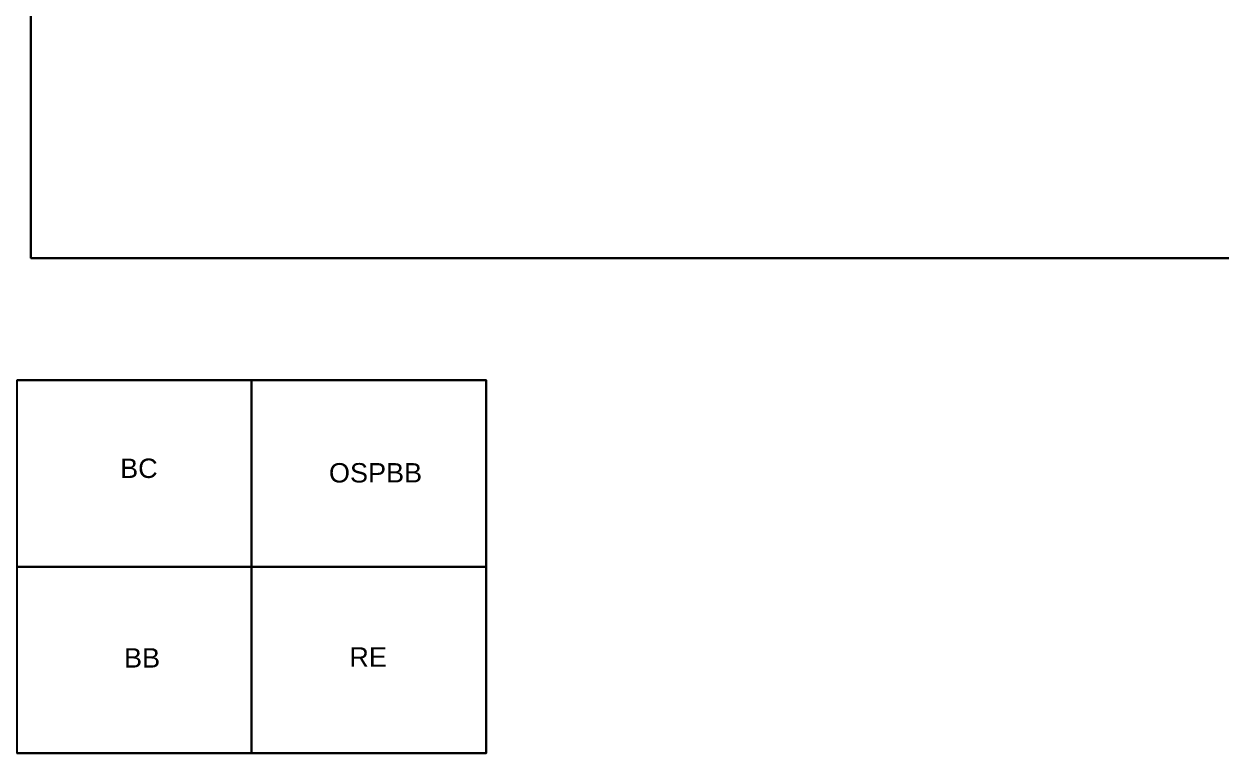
# Model space of a CAD drawing. Header units: millimetres. Extents: x 0 to 21838947, y -10538 to 10000000.
# Drawn here: x 21529738 to 21684342, y 267206 to 361367 of the extents above; entities that cross this region are included whole.
import ezdxf

# ---------------------------------------------------------------- set-up
doc = ezdxf.new("R2010")
doc.units = ezdxf.units.MM
doc.layers.add('-00', color=7, linetype='Continuous', lineweight=30)
doc.layers.add('-02 VIEWPORTS', color=6, linetype='Continuous', lineweight=30, plot=False)
doc.styles.add('Arial', font='ARIAL.TTF')

msp = doc.modelspace()

# ---------------------------------------------------------------- linework, layer by layer
at = {"layer": '-00'}
for points in [[(21528827, 315345), (21559136, 315345), (21559136, 291275), (21528827, 291275)], [(21559136, 315345), (21589445, 315345), (21589445, 291275), (21559136, 291275)], [(21528827, 291275), (21559136, 291275), (21559136, 267206), (21528827, 267206)], [(21559136, 291275), (21589445, 291275), (21589445, 267206), (21559136, 267206)]]:
    msp.add_lwpolyline(points, close=True, dxfattribs=at)
at = {"layer": '-02 VIEWPORTS'}
msp.add_lwpolyline([(21530648, 498877), (21838947, 498877), (21838947, 331131), (21530648, 331131)], close=True, dxfattribs=at)

# ---------------------------------------------------------------- texts
at = {"layer": '-00', "char_height": 2500, "width": 305765.45, "attachment_point": 5, "style": 'Arial'}
for s, insert in [('\\pt1.775e+005;BC', (21544584, 303967)), ('OSPBB', (21575145, 303384)), ('BB', (21544996, 279496)), ('RE', (21574185, 279611))]:
    msp.add_mtext(s, dxfattribs=dict(at, insert=insert))

doc.saveas('drawing.dxf')
